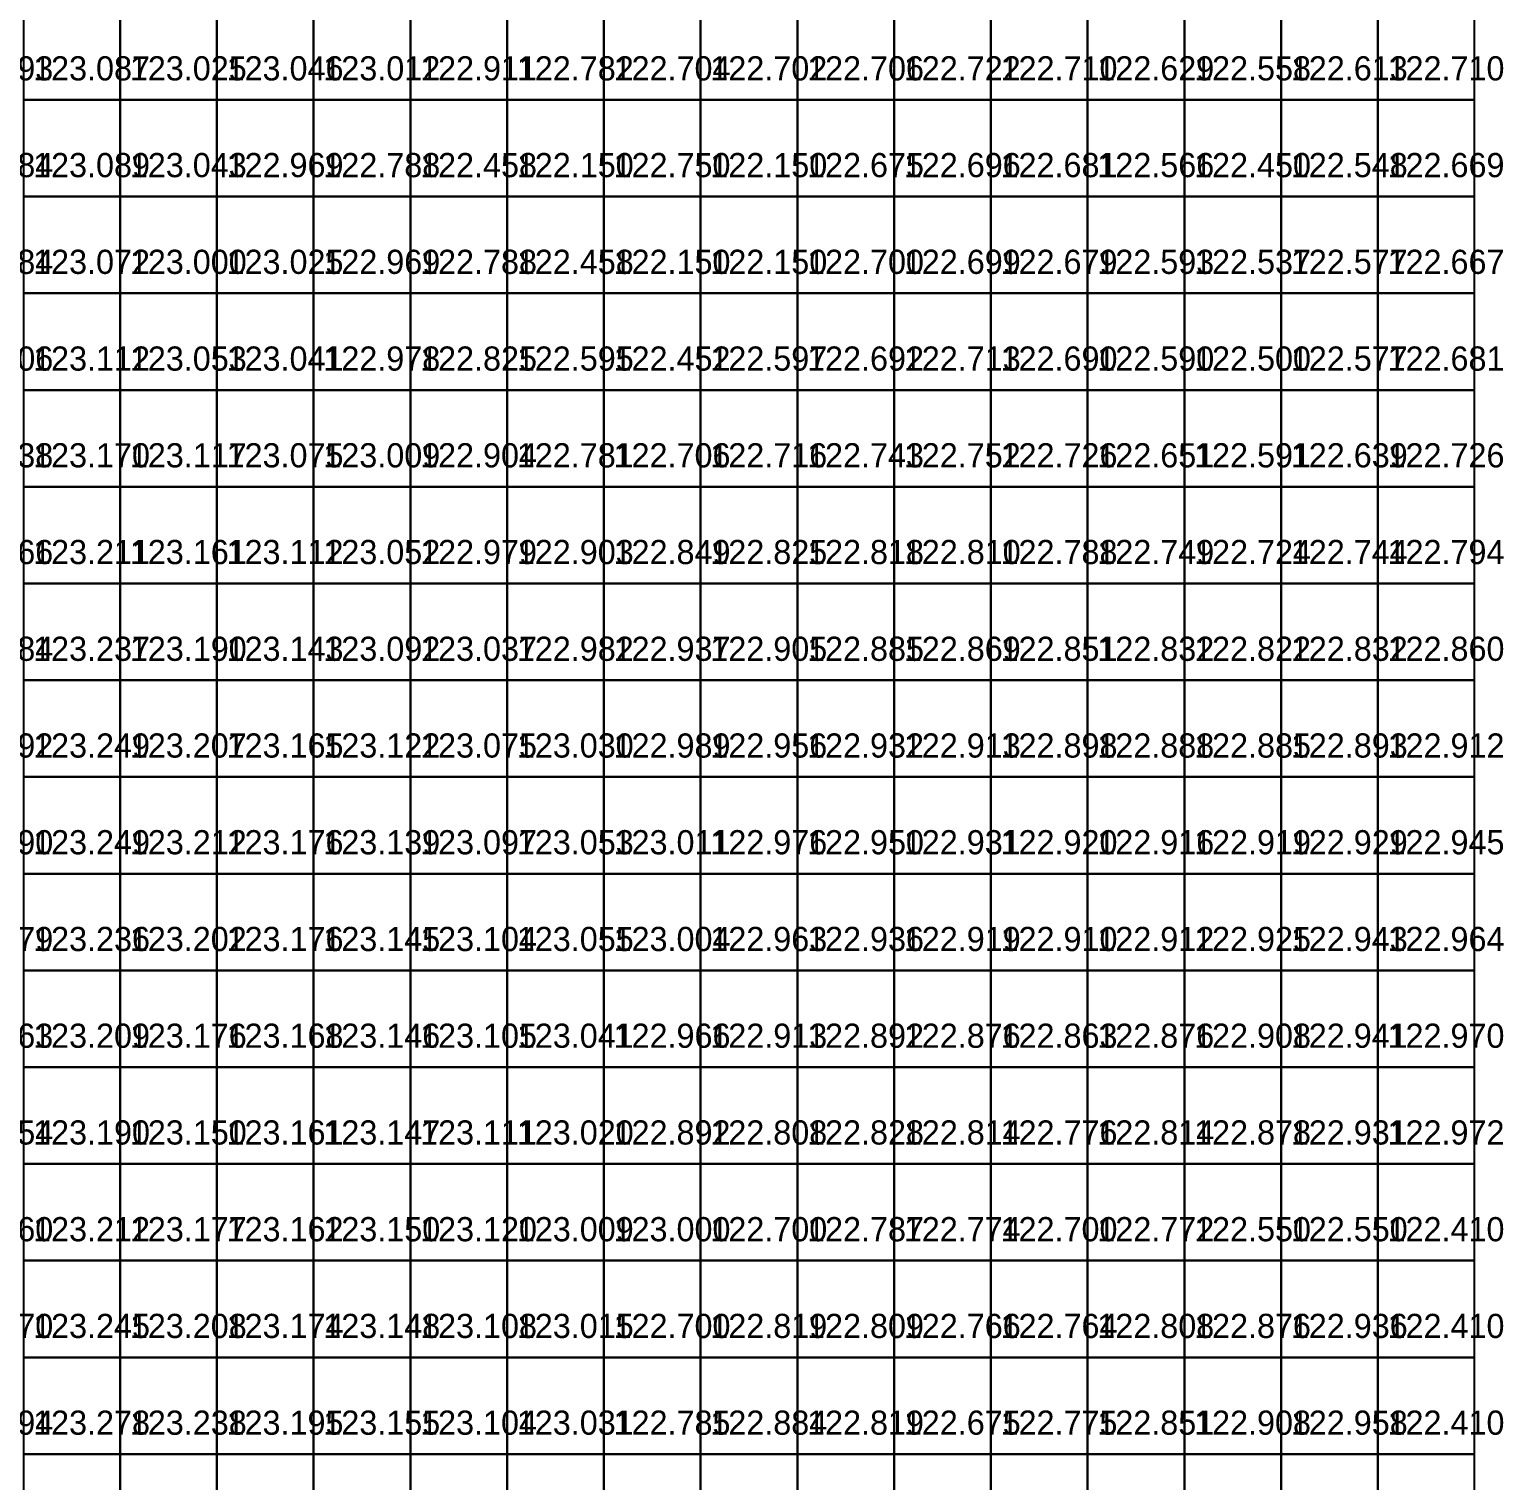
# Model space of a CAD drawing. Header units: metres. Extents: x 287857 to 287978, y 62957 to 63018.
# Drawn here: x 287962.99 to 287978.22, y 62987.56 to 63002.56 of the extents above; entities that cross this region are included whole.
import ezdxf

# ---------------------------------------------------------------- set-up
doc = ezdxf.new("R2010")
doc.units = ezdxf.units.M
for name, color, linetype, true_color in [('CIVILS-BARRIER', 7, 'Continuous', 0xf87171), ('CIVILS-INTERP', 7, 'Continuous', 0x64748b), ('CIVILS-LEVEL-TXT', 7, 'Continuous', 0x38bdf8), ('CIVILS-REAL', 7, 'Continuous', 0x38bdf8)]:
    doc.layers.add(name, color=color, linetype=linetype, true_color=true_color)

msp = doc.modelspace()

# ---------------------------------------------------------------- linework, layer by layer
at = {"layer": 'CIVILS-BARRIER'}
for points in [[(287964.925, 63000.831, 122.969), (287965.925, 63000.831, 122.969), (287965.925, 63001.831, 122.969), (287964.925, 63001.831, 122.969), (287964.925, 63000.831, 122.969)], [(287965.925, 63000.831, 122.788), (287966.925, 63000.831, 122.788), (287966.925, 63001.831, 122.788), (287965.925, 63001.831, 122.788), (287965.925, 63000.831, 122.788)], [(287966.925, 63000.831, 122.458), (287967.925, 63000.831, 122.458), (287967.925, 63001.831, 122.458), (287966.925, 63001.831, 122.458), (287966.925, 63000.831, 122.458)], [(287967.925, 63000.831, 122.15), (287968.925, 63000.831, 122.15), (287968.925, 63001.831, 122.15), (287967.925, 63001.831, 122.15), (287967.925, 63000.831, 122.15)], [(287969.925, 63000.831, 122.15), (287970.925, 63000.831, 122.15), (287970.925, 63001.831, 122.15), (287969.925, 63001.831, 122.15), (287969.925, 63000.831, 122.15)], [(287969.925, 62999.831, 122.15), (287970.925, 62999.831, 122.15), (287970.925, 63000.831, 122.15), (287969.925, 63000.831, 122.15), (287969.925, 62999.831, 122.15)], [(287975.925, 62989.831, 122.55), (287976.925, 62989.831, 122.55), (287976.925, 62990.831, 122.55), (287975.925, 62990.831, 122.55), (287975.925, 62989.831, 122.55)], [(287976.925, 62989.831, 122.41), (287977.925, 62989.831, 122.41), (287977.925, 62990.831, 122.41), (287976.925, 62990.831, 122.41), (287976.925, 62989.831, 122.41)], [(287968.925, 62988.831, 122.7), (287969.925, 62988.831, 122.7), (287969.925, 62989.831, 122.7), (287968.925, 62989.831, 122.7), (287968.925, 62988.831, 122.7)], [(287976.925, 62988.831, 122.41), (287977.925, 62988.831, 122.41), (287977.925, 62989.831, 122.41), (287976.925, 62989.831, 122.41), (287976.925, 62988.831, 122.41)], [(287968.925, 62987.831, 122.785), (287969.925, 62987.831, 122.785), (287969.925, 62988.831, 122.785), (287968.925, 62988.831, 122.785), (287968.925, 62987.831, 122.785)], [(287976.925, 62987.831, 122.41), (287977.925, 62987.831, 122.41), (287977.925, 62988.831, 122.41), (287976.925, 62988.831, 122.41), (287976.925, 62987.831, 122.41)]]:
    msp.add_polyline3d(points, dxfattribs=at)
at = {"layer": 'CIVILS-INTERP'}
for points in [[(287962.925, 63001.831, 123.087), (287963.925, 63001.831, 123.087), (287963.925, 63002.831, 123.087), (287962.925, 63002.831, 123.087), (287962.925, 63001.831, 123.087)], [(287964.925, 63001.831, 123.046), (287965.925, 63001.831, 123.046), (287965.925, 63002.831, 123.046), (287964.925, 63002.831, 123.046), (287964.925, 63001.831, 123.046)], [(287965.925, 63001.831, 123.012), (287966.925, 63001.831, 123.012), (287966.925, 63002.831, 123.012), (287965.925, 63002.831, 123.012), (287965.925, 63001.831, 123.012)], [(287966.925, 63001.831, 122.911), (287967.925, 63001.831, 122.911), (287967.925, 63002.831, 122.911), (287966.925, 63002.831, 122.911), (287966.925, 63001.831, 122.911)], [(287967.925, 63001.831, 122.782), (287968.925, 63001.831, 122.782), (287968.925, 63002.831, 122.782), (287967.925, 63002.831, 122.782), (287967.925, 63001.831, 122.782)], [(287968.925, 63001.831, 122.704), (287969.925, 63001.831, 122.704), (287969.925, 63002.831, 122.704), (287968.925, 63002.831, 122.704), (287968.925, 63001.831, 122.704)], [(287969.925, 63001.831, 122.702), (287970.925, 63001.831, 122.702), (287970.925, 63002.831, 122.702), (287969.925, 63002.831, 122.702), (287969.925, 63001.831, 122.702)], [(287970.925, 63001.831, 122.706), (287971.925, 63001.831, 122.706), (287971.925, 63002.831, 122.706), (287970.925, 63002.831, 122.706), (287970.925, 63001.831, 122.706)], [(287971.925, 63001.831, 122.722), (287972.925, 63001.831, 122.722), (287972.925, 63002.831, 122.722), (287971.925, 63002.831, 122.722), (287971.925, 63001.831, 122.722)], [(287972.925, 63001.831, 122.71), (287973.925, 63001.831, 122.71), (287973.925, 63002.831, 122.71), (287972.925, 63002.831, 122.71), (287972.925, 63001.831, 122.71)], [(287973.925, 63001.831, 122.629), (287974.925, 63001.831, 122.629), (287974.925, 63002.831, 122.629), (287973.925, 63002.831, 122.629), (287973.925, 63001.831, 122.629)], [(287974.925, 63001.831, 122.558), (287975.925, 63001.831, 122.558), (287975.925, 63002.831, 122.558), (287974.925, 63002.831, 122.558), (287974.925, 63001.831, 122.558)], [(287975.925, 63001.831, 122.613), (287976.925, 63001.831, 122.613), (287976.925, 63002.831, 122.613), (287975.925, 63002.831, 122.613), (287975.925, 63001.831, 122.613)], [(287976.925, 63001.831, 122.71), (287977.925, 63001.831, 122.71), (287977.925, 63002.831, 122.71), (287976.925, 63002.831, 122.71), (287976.925, 63001.831, 122.71)], [(287962.925, 63000.831, 123.089), (287963.925, 63000.831, 123.089), (287963.925, 63001.831, 123.089), (287962.925, 63001.831, 123.089), (287962.925, 63000.831, 123.089)], [(287963.925, 63000.831, 123.043), (287964.925, 63000.831, 123.043), (287964.925, 63001.831, 123.043), (287963.925, 63001.831, 123.043), (287963.925, 63000.831, 123.043)], [(287971.925, 63000.831, 122.696), (287972.925, 63000.831, 122.696), (287972.925, 63001.831, 122.696), (287971.925, 63001.831, 122.696), (287971.925, 63000.831, 122.696)], [(287972.925, 63000.831, 122.681), (287973.925, 63000.831, 122.681), (287973.925, 63001.831, 122.681), (287972.925, 63001.831, 122.681), (287972.925, 63000.831, 122.681)], [(287973.925, 63000.831, 122.566), (287974.925, 63000.831, 122.566), (287974.925, 63001.831, 122.566), (287973.925, 63001.831, 122.566), (287973.925, 63000.831, 122.566)], [(287975.925, 63000.831, 122.548), (287976.925, 63000.831, 122.548), (287976.925, 63001.831, 122.548), (287975.925, 63001.831, 122.548), (287975.925, 63000.831, 122.548)], [(287976.925, 63000.831, 122.669), (287977.925, 63000.831, 122.669), (287977.925, 63001.831, 122.669), (287976.925, 63001.831, 122.669), (287976.925, 63000.831, 122.669)], [(287962.925, 62999.831, 123.072), (287963.925, 62999.831, 123.072), (287963.925, 63000.831, 123.072), (287962.925, 63000.831, 123.072), (287962.925, 62999.831, 123.072)], [(287964.925, 62999.831, 123.025), (287965.925, 62999.831, 123.025), (287965.925, 63000.831, 123.025), (287964.925, 63000.831, 123.025), (287964.925, 62999.831, 123.025)], [(287965.925, 62999.831, 122.969), (287966.925, 62999.831, 122.969), (287966.925, 63000.831, 122.969), (287965.925, 63000.831, 122.969), (287965.925, 62999.831, 122.969)], [(287966.925, 62999.831, 122.788), (287967.925, 62999.831, 122.788), (287967.925, 63000.831, 122.788), (287966.925, 63000.831, 122.788), (287966.925, 62999.831, 122.788)], [(287967.925, 62999.831, 122.458), (287968.925, 62999.831, 122.458), (287968.925, 63000.831, 122.458), (287967.925, 63000.831, 122.458), (287967.925, 62999.831, 122.458)], [(287971.925, 62999.831, 122.699), (287972.925, 62999.831, 122.699), (287972.925, 63000.831, 122.699), (287971.925, 63000.831, 122.699), (287971.925, 62999.831, 122.699)], [(287972.925, 62999.831, 122.679), (287973.925, 62999.831, 122.679), (287973.925, 63000.831, 122.679), (287972.925, 63000.831, 122.679), (287972.925, 62999.831, 122.679)], [(287973.925, 62999.831, 122.593), (287974.925, 62999.831, 122.593), (287974.925, 63000.831, 122.593), (287973.925, 63000.831, 122.593), (287973.925, 62999.831, 122.593)], [(287974.925, 62999.831, 122.537), (287975.925, 62999.831, 122.537), (287975.925, 63000.831, 122.537), (287974.925, 63000.831, 122.537), (287974.925, 62999.831, 122.537)], [(287975.925, 62999.831, 122.577), (287976.925, 62999.831, 122.577), (287976.925, 63000.831, 122.577), (287975.925, 63000.831, 122.577), (287975.925, 62999.831, 122.577)], [(287976.925, 62999.831, 122.667), (287977.925, 62999.831, 122.667), (287977.925, 63000.831, 122.667), (287976.925, 63000.831, 122.667), (287976.925, 62999.831, 122.667)], [(287962.925, 62998.831, 123.112), (287963.925, 62998.831, 123.112), (287963.925, 62999.831, 123.112), (287962.925, 62999.831, 123.112), (287962.925, 62998.831, 123.112)], [(287963.925, 62998.831, 123.053), (287964.925, 62998.831, 123.053), (287964.925, 62999.831, 123.053), (287963.925, 62999.831, 123.053), (287963.925, 62998.831, 123.053)], [(287964.925, 62998.831, 123.041), (287965.925, 62998.831, 123.041), (287965.925, 62999.831, 123.041), (287964.925, 62999.831, 123.041), (287964.925, 62998.831, 123.041)], [(287965.925, 62998.831, 122.978), (287966.925, 62998.831, 122.978), (287966.925, 62999.831, 122.978), (287965.925, 62999.831, 122.978), (287965.925, 62998.831, 122.978)], [(287966.925, 62998.831, 122.825), (287967.925, 62998.831, 122.825), (287967.925, 62999.831, 122.825), (287966.925, 62999.831, 122.825), (287966.925, 62998.831, 122.825)], [(287967.925, 62998.831, 122.595), (287968.925, 62998.831, 122.595), (287968.925, 62999.831, 122.595), (287967.925, 62999.831, 122.595), (287967.925, 62998.831, 122.595)], [(287968.925, 62998.831, 122.452), (287969.925, 62998.831, 122.452), (287969.925, 62999.831, 122.452), (287968.925, 62999.831, 122.452), (287968.925, 62998.831, 122.452)], [(287969.925, 62998.831, 122.597), (287970.925, 62998.831, 122.597), (287970.925, 62999.831, 122.597), (287969.925, 62999.831, 122.597), (287969.925, 62998.831, 122.597)], [(287970.925, 62998.831, 122.692), (287971.925, 62998.831, 122.692), (287971.925, 62999.831, 122.692), (287970.925, 62999.831, 122.692), (287970.925, 62998.831, 122.692)], [(287971.925, 62998.831, 122.713), (287972.925, 62998.831, 122.713), (287972.925, 62999.831, 122.713), (287971.925, 62999.831, 122.713), (287971.925, 62998.831, 122.713)], [(287972.925, 62998.831, 122.69), (287973.925, 62998.831, 122.69), (287973.925, 62999.831, 122.69), (287972.925, 62999.831, 122.69), (287972.925, 62998.831, 122.69)], [(287973.925, 62998.831, 122.59), (287974.925, 62998.831, 122.59), (287974.925, 62999.831, 122.59), (287973.925, 62999.831, 122.59), (287973.925, 62998.831, 122.59)], [(287975.925, 62998.831, 122.577), (287976.925, 62998.831, 122.577), (287976.925, 62999.831, 122.577), (287975.925, 62999.831, 122.577), (287975.925, 62998.831, 122.577)], [(287976.925, 62998.831, 122.681), (287977.925, 62998.831, 122.681), (287977.925, 62999.831, 122.681), (287976.925, 62999.831, 122.681), (287976.925, 62998.831, 122.681)], [(287962.925, 62997.831, 123.17), (287963.925, 62997.831, 123.17), (287963.925, 62998.831, 123.17), (287962.925, 62998.831, 123.17), (287962.925, 62997.831, 123.17)], [(287963.925, 62997.831, 123.117), (287964.925, 62997.831, 123.117), (287964.925, 62998.831, 123.117), (287963.925, 62998.831, 123.117), (287963.925, 62997.831, 123.117)], [(287964.925, 62997.831, 123.075), (287965.925, 62997.831, 123.075), (287965.925, 62998.831, 123.075), (287964.925, 62998.831, 123.075), (287964.925, 62997.831, 123.075)], [(287965.925, 62997.831, 123.009), (287966.925, 62997.831, 123.009), (287966.925, 62998.831, 123.009), (287965.925, 62998.831, 123.009), (287965.925, 62997.831, 123.009)], [(287966.925, 62997.831, 122.904), (287967.925, 62997.831, 122.904), (287967.925, 62998.831, 122.904), (287966.925, 62998.831, 122.904), (287966.925, 62997.831, 122.904)], [(287967.925, 62997.831, 122.781), (287968.925, 62997.831, 122.781), (287968.925, 62998.831, 122.781), (287967.925, 62998.831, 122.781), (287967.925, 62997.831, 122.781)], [(287968.925, 62997.831, 122.706), (287969.925, 62997.831, 122.706), (287969.925, 62998.831, 122.706), (287968.925, 62998.831, 122.706), (287968.925, 62997.831, 122.706)], [(287969.925, 62997.831, 122.716), (287970.925, 62997.831, 122.716), (287970.925, 62998.831, 122.716), (287969.925, 62998.831, 122.716), (287969.925, 62997.831, 122.716)], [(287970.925, 62997.831, 122.743), (287971.925, 62997.831, 122.743), (287971.925, 62998.831, 122.743), (287970.925, 62998.831, 122.743), (287970.925, 62997.831, 122.743)], [(287971.925, 62997.831, 122.752), (287972.925, 62997.831, 122.752), (287972.925, 62998.831, 122.752), (287971.925, 62998.831, 122.752), (287971.925, 62997.831, 122.752)], [(287972.925, 62997.831, 122.726), (287973.925, 62997.831, 122.726), (287973.925, 62998.831, 122.726), (287972.925, 62998.831, 122.726), (287972.925, 62997.831, 122.726)], [(287973.925, 62997.831, 122.651), (287974.925, 62997.831, 122.651), (287974.925, 62998.831, 122.651), (287973.925, 62998.831, 122.651), (287973.925, 62997.831, 122.651)], [(287974.925, 62997.831, 122.591), (287975.925, 62997.831, 122.591), (287975.925, 62998.831, 122.591), (287974.925, 62998.831, 122.591), (287974.925, 62997.831, 122.591)], [(287975.925, 62997.831, 122.639), (287976.925, 62997.831, 122.639), (287976.925, 62998.831, 122.639), (287975.925, 62998.831, 122.639), (287975.925, 62997.831, 122.639)], [(287976.925, 62997.831, 122.726), (287977.925, 62997.831, 122.726), (287977.925, 62998.831, 122.726), (287976.925, 62998.831, 122.726), (287976.925, 62997.831, 122.726)], [(287962.925, 62996.831, 123.211), (287963.925, 62996.831, 123.211), (287963.925, 62997.831, 123.211), (287962.925, 62997.831, 123.211), (287962.925, 62996.831, 123.211)], [(287963.925, 62996.831, 123.161), (287964.925, 62996.831, 123.161), (287964.925, 62997.831, 123.161), (287963.925, 62997.831, 123.161), (287963.925, 62996.831, 123.161)], [(287964.925, 62996.831, 123.112), (287965.925, 62996.831, 123.112), (287965.925, 62997.831, 123.112), (287964.925, 62997.831, 123.112), (287964.925, 62996.831, 123.112)], [(287965.925, 62996.831, 123.052), (287966.925, 62996.831, 123.052), (287966.925, 62997.831, 123.052), (287965.925, 62997.831, 123.052), (287965.925, 62996.831, 123.052)], [(287966.925, 62996.831, 122.979), (287967.925, 62996.831, 122.979), (287967.925, 62997.831, 122.979), (287966.925, 62997.831, 122.979), (287966.925, 62996.831, 122.979)], [(287967.925, 62996.831, 122.903), (287968.925, 62996.831, 122.903), (287968.925, 62997.831, 122.903), (287967.925, 62997.831, 122.903), (287967.925, 62996.831, 122.903)], [(287968.925, 62996.831, 122.849), (287969.925, 62996.831, 122.849), (287969.925, 62997.831, 122.849), (287968.925, 62997.831, 122.849), (287968.925, 62996.831, 122.849)], [(287969.925, 62996.831, 122.825), (287970.925, 62996.831, 122.825), (287970.925, 62997.831, 122.825), (287969.925, 62997.831, 122.825), (287969.925, 62996.831, 122.825)], [(287970.925, 62996.831, 122.818), (287971.925, 62996.831, 122.818), (287971.925, 62997.831, 122.818), (287970.925, 62997.831, 122.818), (287970.925, 62996.831, 122.818)], [(287971.925, 62996.831, 122.81), (287972.925, 62996.831, 122.81), (287972.925, 62997.831, 122.81), (287971.925, 62997.831, 122.81), (287971.925, 62996.831, 122.81)], [(287972.925, 62996.831, 122.788), (287973.925, 62996.831, 122.788), (287973.925, 62997.831, 122.788), (287972.925, 62997.831, 122.788), (287972.925, 62996.831, 122.788)], [(287973.925, 62996.831, 122.749), (287974.925, 62996.831, 122.749), (287974.925, 62997.831, 122.749), (287973.925, 62997.831, 122.749), (287973.925, 62996.831, 122.749)], [(287974.925, 62996.831, 122.724), (287975.925, 62996.831, 122.724), (287975.925, 62997.831, 122.724), (287974.925, 62997.831, 122.724), (287974.925, 62996.831, 122.724)], [(287975.925, 62996.831, 122.744), (287976.925, 62996.831, 122.744), (287976.925, 62997.831, 122.744), (287975.925, 62997.831, 122.744), (287975.925, 62996.831, 122.744)], [(287976.925, 62996.831, 122.794), (287977.925, 62996.831, 122.794), (287977.925, 62997.831, 122.794), (287976.925, 62997.831, 122.794), (287976.925, 62996.831, 122.794)], [(287962.925, 62995.831, 123.237), (287963.925, 62995.831, 123.237), (287963.925, 62996.831, 123.237), (287962.925, 62996.831, 123.237), (287962.925, 62995.831, 123.237)], [(287963.925, 62995.831, 123.19), (287964.925, 62995.831, 123.19), (287964.925, 62996.831, 123.19), (287963.925, 62996.831, 123.19), (287963.925, 62995.831, 123.19)], [(287964.925, 62995.831, 123.143), (287965.925, 62995.831, 123.143), (287965.925, 62996.831, 123.143), (287964.925, 62996.831, 123.143), (287964.925, 62995.831, 123.143)], [(287965.925, 62995.831, 123.092), (287966.925, 62995.831, 123.092), (287966.925, 62996.831, 123.092), (287965.925, 62996.831, 123.092), (287965.925, 62995.831, 123.092)], [(287966.925, 62995.831, 123.037), (287967.925, 62995.831, 123.037), (287967.925, 62996.831, 123.037), (287966.925, 62996.831, 123.037), (287966.925, 62995.831, 123.037)], [(287967.925, 62995.831, 122.982), (287968.925, 62995.831, 122.982), (287968.925, 62996.831, 122.982), (287967.925, 62996.831, 122.982), (287967.925, 62995.831, 122.982)], [(287968.925, 62995.831, 122.937), (287969.925, 62995.831, 122.937), (287969.925, 62996.831, 122.937), (287968.925, 62996.831, 122.937), (287968.925, 62995.831, 122.937)], [(287969.925, 62995.831, 122.905), (287970.925, 62995.831, 122.905), (287970.925, 62996.831, 122.905), (287969.925, 62996.831, 122.905), (287969.925, 62995.831, 122.905)], [(287970.925, 62995.831, 122.885), (287971.925, 62995.831, 122.885), (287971.925, 62996.831, 122.885), (287970.925, 62996.831, 122.885), (287970.925, 62995.831, 122.885)], [(287971.925, 62995.831, 122.869), (287972.925, 62995.831, 122.869), (287972.925, 62996.831, 122.869), (287971.925, 62996.831, 122.869), (287971.925, 62995.831, 122.869)], [(287972.925, 62995.831, 122.851), (287973.925, 62995.831, 122.851), (287973.925, 62996.831, 122.851), (287972.925, 62996.831, 122.851), (287972.925, 62995.831, 122.851)], [(287973.925, 62995.831, 122.832), (287974.925, 62995.831, 122.832), (287974.925, 62996.831, 122.832), (287973.925, 62996.831, 122.832), (287973.925, 62995.831, 122.832)], [(287974.925, 62995.831, 122.822), (287975.925, 62995.831, 122.822), (287975.925, 62996.831, 122.822), (287974.925, 62996.831, 122.822), (287974.925, 62995.831, 122.822)], [(287975.925, 62995.831, 122.832), (287976.925, 62995.831, 122.832), (287976.925, 62996.831, 122.832), (287975.925, 62996.831, 122.832), (287975.925, 62995.831, 122.832)], [(287976.925, 62995.831, 122.86), (287977.925, 62995.831, 122.86), (287977.925, 62996.831, 122.86), (287976.925, 62996.831, 122.86), (287976.925, 62995.831, 122.86)], [(287962.925, 62994.831, 123.249), (287963.925, 62994.831, 123.249), (287963.925, 62995.831, 123.249), (287962.925, 62995.831, 123.249), (287962.925, 62994.831, 123.249)], [(287963.925, 62994.831, 123.207), (287964.925, 62994.831, 123.207), (287964.925, 62995.831, 123.207), (287963.925, 62995.831, 123.207), (287963.925, 62994.831, 123.207)], [(287964.925, 62994.831, 123.165), (287965.925, 62994.831, 123.165), (287965.925, 62995.831, 123.165), (287964.925, 62995.831, 123.165), (287964.925, 62994.831, 123.165)], [(287965.925, 62994.831, 123.122), (287966.925, 62994.831, 123.122), (287966.925, 62995.831, 123.122), (287965.925, 62995.831, 123.122), (287965.925, 62994.831, 123.122)], [(287966.925, 62994.831, 123.075), (287967.925, 62994.831, 123.075), (287967.925, 62995.831, 123.075), (287966.925, 62995.831, 123.075), (287966.925, 62994.831, 123.075)], [(287967.925, 62994.831, 123.03), (287968.925, 62994.831, 123.03), (287968.925, 62995.831, 123.03), (287967.925, 62995.831, 123.03), (287967.925, 62994.831, 123.03)], [(287968.925, 62994.831, 122.989), (287969.925, 62994.831, 122.989), (287969.925, 62995.831, 122.989), (287968.925, 62995.831, 122.989), (287968.925, 62994.831, 122.989)], [(287969.925, 62994.831, 122.956), (287970.925, 62994.831, 122.956), (287970.925, 62995.831, 122.956), (287969.925, 62995.831, 122.956), (287969.925, 62994.831, 122.956)], [(287970.925, 62994.831, 122.932), (287971.925, 62994.831, 122.932), (287971.925, 62995.831, 122.932), (287970.925, 62995.831, 122.932), (287970.925, 62994.831, 122.932)], [(287971.925, 62994.831, 122.913), (287972.925, 62994.831, 122.913), (287972.925, 62995.831, 122.913), (287971.925, 62995.831, 122.913), (287971.925, 62994.831, 122.913)], [(287972.925, 62994.831, 122.898), (287973.925, 62994.831, 122.898), (287973.925, 62995.831, 122.898), (287972.925, 62995.831, 122.898), (287972.925, 62994.831, 122.898)], [(287973.925, 62994.831, 122.888), (287974.925, 62994.831, 122.888), (287974.925, 62995.831, 122.888), (287973.925, 62995.831, 122.888), (287973.925, 62994.831, 122.888)], [(287974.925, 62994.831, 122.885), (287975.925, 62994.831, 122.885), (287975.925, 62995.831, 122.885), (287974.925, 62995.831, 122.885), (287974.925, 62994.831, 122.885)], [(287975.925, 62994.831, 122.893), (287976.925, 62994.831, 122.893), (287976.925, 62995.831, 122.893), (287975.925, 62995.831, 122.893), (287975.925, 62994.831, 122.893)], [(287976.925, 62994.831, 122.912), (287977.925, 62994.831, 122.912), (287977.925, 62995.831, 122.912), (287976.925, 62995.831, 122.912), (287976.925, 62994.831, 122.912)], [(287962.925, 62993.831, 123.249), (287963.925, 62993.831, 123.249), (287963.925, 62994.831, 123.249), (287962.925, 62994.831, 123.249), (287962.925, 62993.831, 123.249)], [(287963.925, 62993.831, 123.212), (287964.925, 62993.831, 123.212), (287964.925, 62994.831, 123.212), (287963.925, 62994.831, 123.212), (287963.925, 62993.831, 123.212)], [(287964.925, 62993.831, 123.176), (287965.925, 62993.831, 123.176), (287965.925, 62994.831, 123.176), (287964.925, 62994.831, 123.176), (287964.925, 62993.831, 123.176)], [(287965.925, 62993.831, 123.139), (287966.925, 62993.831, 123.139), (287966.925, 62994.831, 123.139), (287965.925, 62994.831, 123.139), (287965.925, 62993.831, 123.139)], [(287966.925, 62993.831, 123.097), (287967.925, 62993.831, 123.097), (287967.925, 62994.831, 123.097), (287966.925, 62994.831, 123.097), (287966.925, 62993.831, 123.097)], [(287967.925, 62993.831, 123.053), (287968.925, 62993.831, 123.053), (287968.925, 62994.831, 123.053), (287967.925, 62994.831, 123.053), (287967.925, 62993.831, 123.053)], [(287968.925, 62993.831, 123.011), (287969.925, 62993.831, 123.011), (287969.925, 62994.831, 123.011), (287968.925, 62994.831, 123.011), (287968.925, 62993.831, 123.011)], [(287969.925, 62993.831, 122.976), (287970.925, 62993.831, 122.976), (287970.925, 62994.831, 122.976), (287969.925, 62994.831, 122.976), (287969.925, 62993.831, 122.976)], [(287970.925, 62993.831, 122.95), (287971.925, 62993.831, 122.95), (287971.925, 62994.831, 122.95), (287970.925, 62994.831, 122.95), (287970.925, 62993.831, 122.95)], [(287971.925, 62993.831, 122.931), (287972.925, 62993.831, 122.931), (287972.925, 62994.831, 122.931), (287971.925, 62994.831, 122.931), (287971.925, 62993.831, 122.931)], [(287972.925, 62993.831, 122.92), (287973.925, 62993.831, 122.92), (287973.925, 62994.831, 122.92), (287972.925, 62994.831, 122.92), (287972.925, 62993.831, 122.92)], [(287973.925, 62993.831, 122.916), (287974.925, 62993.831, 122.916), (287974.925, 62994.831, 122.916), (287973.925, 62994.831, 122.916), (287973.925, 62993.831, 122.916)], [(287974.925, 62993.831, 122.919), (287975.925, 62993.831, 122.919), (287975.925, 62994.831, 122.919), (287974.925, 62994.831, 122.919), (287974.925, 62993.831, 122.919)], [(287975.925, 62993.831, 122.929), (287976.925, 62993.831, 122.929), (287976.925, 62994.831, 122.929), (287975.925, 62994.831, 122.929), (287975.925, 62993.831, 122.929)], [(287976.925, 62993.831, 122.945), (287977.925, 62993.831, 122.945), (287977.925, 62994.831, 122.945), (287976.925, 62994.831, 122.945), (287976.925, 62993.831, 122.945)], [(287962.925, 62992.831, 123.236), (287963.925, 62992.831, 123.236), (287963.925, 62993.831, 123.236), (287962.925, 62993.831, 123.236), (287962.925, 62992.831, 123.236)], [(287963.925, 62992.831, 123.202), (287964.925, 62992.831, 123.202), (287964.925, 62993.831, 123.202), (287963.925, 62993.831, 123.202), (287963.925, 62992.831, 123.202)], [(287964.925, 62992.831, 123.176), (287965.925, 62992.831, 123.176), (287965.925, 62993.831, 123.176), (287964.925, 62993.831, 123.176), (287964.925, 62992.831, 123.176)], [(287965.925, 62992.831, 123.145), (287966.925, 62992.831, 123.145), (287966.925, 62993.831, 123.145), (287965.925, 62993.831, 123.145), (287965.925, 62992.831, 123.145)], [(287966.925, 62992.831, 123.104), (287967.925, 62992.831, 123.104), (287967.925, 62993.831, 123.104), (287966.925, 62993.831, 123.104), (287966.925, 62992.831, 123.104)], [(287967.925, 62992.831, 123.055), (287968.925, 62992.831, 123.055), (287968.925, 62993.831, 123.055), (287967.925, 62993.831, 123.055), (287967.925, 62992.831, 123.055)], [(287968.925, 62992.831, 123.004), (287969.925, 62992.831, 123.004), (287969.925, 62993.831, 123.004), (287968.925, 62993.831, 123.004), (287968.925, 62992.831, 123.004)], [(287969.925, 62992.831, 122.963), (287970.925, 62992.831, 122.963), (287970.925, 62993.831, 122.963), (287969.925, 62993.831, 122.963), (287969.925, 62992.831, 122.963)], [(287970.925, 62992.831, 122.936), (287971.925, 62992.831, 122.936), (287971.925, 62993.831, 122.936), (287970.925, 62993.831, 122.936), (287970.925, 62992.831, 122.936)], [(287971.925, 62992.831, 122.919), (287972.925, 62992.831, 122.919), (287972.925, 62993.831, 122.919), (287971.925, 62993.831, 122.919), (287971.925, 62992.831, 122.919)], [(287972.925, 62992.831, 122.91), (287973.925, 62992.831, 122.91), (287973.925, 62993.831, 122.91), (287972.925, 62993.831, 122.91), (287972.925, 62992.831, 122.91)], [(287973.925, 62992.831, 122.912), (287974.925, 62992.831, 122.912), (287974.925, 62993.831, 122.912), (287973.925, 62993.831, 122.912), (287973.925, 62992.831, 122.912)], [(287974.925, 62992.831, 122.925), (287975.925, 62992.831, 122.925), (287975.925, 62993.831, 122.925), (287974.925, 62993.831, 122.925), (287974.925, 62992.831, 122.925)], [(287975.925, 62992.831, 122.943), (287976.925, 62992.831, 122.943), (287976.925, 62993.831, 122.943), (287975.925, 62993.831, 122.943), (287975.925, 62992.831, 122.943)], [(287976.925, 62992.831, 122.964), (287977.925, 62992.831, 122.964), (287977.925, 62993.831, 122.964), (287976.925, 62993.831, 122.964), (287976.925, 62992.831, 122.964)], [(287962.925, 62991.831, 123.209), (287963.925, 62991.831, 123.209), (287963.925, 62992.831, 123.209), (287962.925, 62992.831, 123.209), (287962.925, 62991.831, 123.209)], [(287963.925, 62991.831, 123.176), (287964.925, 62991.831, 123.176), (287964.925, 62992.831, 123.176), (287963.925, 62992.831, 123.176), (287963.925, 62991.831, 123.176)], [(287964.925, 62991.831, 123.168), (287965.925, 62991.831, 123.168), (287965.925, 62992.831, 123.168), (287964.925, 62992.831, 123.168), (287964.925, 62991.831, 123.168)], [(287965.925, 62991.831, 123.146), (287966.925, 62991.831, 123.146), (287966.925, 62992.831, 123.146), (287965.925, 62992.831, 123.146), (287965.925, 62991.831, 123.146)], [(287966.925, 62991.831, 123.105), (287967.925, 62991.831, 123.105), (287967.925, 62992.831, 123.105), (287966.925, 62992.831, 123.105), (287966.925, 62991.831, 123.105)], [(287967.925, 62991.831, 123.041), (287968.925, 62991.831, 123.041), (287968.925, 62992.831, 123.041), (287967.925, 62992.831, 123.041), (287967.925, 62991.831, 123.041)], [(287968.925, 62991.831, 122.966), (287969.925, 62991.831, 122.966), (287969.925, 62992.831, 122.966), (287968.925, 62992.831, 122.966), (287968.925, 62991.831, 122.966)], [(287969.925, 62991.831, 122.913), (287970.925, 62991.831, 122.913), (287970.925, 62992.831, 122.913), (287969.925, 62992.831, 122.913), (287969.925, 62991.831, 122.913)], [(287970.925, 62991.831, 122.892), (287971.925, 62991.831, 122.892), (287971.925, 62992.831, 122.892), (287970.925, 62992.831, 122.892), (287970.925, 62991.831, 122.892)], [(287971.925, 62991.831, 122.876), (287972.925, 62991.831, 122.876), (287972.925, 62992.831, 122.876), (287971.925, 62992.831, 122.876), (287971.925, 62991.831, 122.876)], [(287972.925, 62991.831, 122.863), (287973.925, 62991.831, 122.863), (287973.925, 62992.831, 122.863), (287972.925, 62992.831, 122.863), (287972.925, 62991.831, 122.863)], [(287973.925, 62991.831, 122.876), (287974.925, 62991.831, 122.876), (287974.925, 62992.831, 122.876), (287973.925, 62992.831, 122.876), (287973.925, 62991.831, 122.876)], [(287974.925, 62991.831, 122.908), (287975.925, 62991.831, 122.908), (287975.925, 62992.831, 122.908), (287974.925, 62992.831, 122.908), (287974.925, 62991.831, 122.908)], [(287975.925, 62991.831, 122.941), (287976.925, 62991.831, 122.941), (287976.925, 62992.831, 122.941), (287975.925, 62992.831, 122.941), (287975.925, 62991.831, 122.941)], [(287976.925, 62991.831, 122.97), (287977.925, 62991.831, 122.97), (287977.925, 62992.831, 122.97), (287976.925, 62992.831, 122.97), (287976.925, 62991.831, 122.97)], [(287962.925, 62990.831, 123.19), (287963.925, 62990.831, 123.19), (287963.925, 62991.831, 123.19), (287962.925, 62991.831, 123.19), (287962.925, 62990.831, 123.19)], [(287964.925, 62990.831, 123.161), (287965.925, 62990.831, 123.161), (287965.925, 62991.831, 123.161), (287964.925, 62991.831, 123.161), (287964.925, 62990.831, 123.161)], [(287965.925, 62990.831, 123.147), (287966.925, 62990.831, 123.147), (287966.925, 62991.831, 123.147), (287965.925, 62991.831, 123.147), (287965.925, 62990.831, 123.147)], [(287966.925, 62990.831, 123.111), (287967.925, 62990.831, 123.111), (287967.925, 62991.831, 123.111), (287966.925, 62991.831, 123.111), (287966.925, 62990.831, 123.111)], [(287967.925, 62990.831, 123.02), (287968.925, 62990.831, 123.02), (287968.925, 62991.831, 123.02), (287967.925, 62991.831, 123.02), (287967.925, 62990.831, 123.02)], [(287968.925, 62990.831, 122.892), (287969.925, 62990.831, 122.892), (287969.925, 62991.831, 122.892), (287968.925, 62991.831, 122.892), (287968.925, 62990.831, 122.892)], [(287969.925, 62990.831, 122.808), (287970.925, 62990.831, 122.808), (287970.925, 62991.831, 122.808), (287969.925, 62991.831, 122.808), (287969.925, 62990.831, 122.808)], [(287970.925, 62990.831, 122.828), (287971.925, 62990.831, 122.828), (287971.925, 62991.831, 122.828), (287970.925, 62991.831, 122.828), (287970.925, 62990.831, 122.828)], [(287971.925, 62990.831, 122.814), (287972.925, 62990.831, 122.814), (287972.925, 62991.831, 122.814), (287971.925, 62991.831, 122.814), (287971.925, 62990.831, 122.814)], [(287972.925, 62990.831, 122.776), (287973.925, 62990.831, 122.776), (287973.925, 62991.831, 122.776), (287972.925, 62991.831, 122.776), (287972.925, 62990.831, 122.776)], [(287973.925, 62990.831, 122.814), (287974.925, 62990.831, 122.814), (287974.925, 62991.831, 122.814), (287973.925, 62991.831, 122.814), (287973.925, 62990.831, 122.814)], [(287974.925, 62990.831, 122.878), (287975.925, 62990.831, 122.878), (287975.925, 62991.831, 122.878), (287974.925, 62991.831, 122.878), (287974.925, 62990.831, 122.878)], [(287975.925, 62990.831, 122.931), (287976.925, 62990.831, 122.931), (287976.925, 62991.831, 122.931), (287975.925, 62991.831, 122.931), (287975.925, 62990.831, 122.931)], [(287976.925, 62990.831, 122.972), (287977.925, 62990.831, 122.972), (287977.925, 62991.831, 122.972), (287976.925, 62991.831, 122.972), (287976.925, 62990.831, 122.972)], [(287962.925, 62989.831, 123.212), (287963.925, 62989.831, 123.212), (287963.925, 62990.831, 123.212), (287962.925, 62990.831, 123.212), (287962.925, 62989.831, 123.212)], [(287963.925, 62989.831, 123.177), (287964.925, 62989.831, 123.177), (287964.925, 62990.831, 123.177), (287963.925, 62990.831, 123.177), (287963.925, 62989.831, 123.177)], [(287964.925, 62989.831, 123.162), (287965.925, 62989.831, 123.162), (287965.925, 62990.831, 123.162), (287964.925, 62990.831, 123.162), (287964.925, 62989.831, 123.162)], [(287966.925, 62989.831, 123.12), (287967.925, 62989.831, 123.12), (287967.925, 62990.831, 123.12), (287966.925, 62990.831, 123.12), (287966.925, 62989.831, 123.12)], [(287967.925, 62989.831, 123.009), (287968.925, 62989.831, 123.009), (287968.925, 62990.831, 123.009), (287967.925, 62990.831, 123.009), (287967.925, 62989.831, 123.009)], [(287970.925, 62989.831, 122.787), (287971.925, 62989.831, 122.787), (287971.925, 62990.831, 122.787), (287970.925, 62990.831, 122.787), (287970.925, 62989.831, 122.787)], [(287971.925, 62989.831, 122.774), (287972.925, 62989.831, 122.774), (287972.925, 62990.831, 122.774), (287971.925, 62990.831, 122.774), (287971.925, 62989.831, 122.774)], [(287973.925, 62989.831, 122.772), (287974.925, 62989.831, 122.772), (287974.925, 62990.831, 122.772), (287973.925, 62990.831, 122.772), (287973.925, 62989.831, 122.772)], [(287962.925, 62988.831, 123.245), (287963.925, 62988.831, 123.245), (287963.925, 62989.831, 123.245), (287962.925, 62989.831, 123.245), (287962.925, 62988.831, 123.245)], [(287963.925, 62988.831, 123.208), (287964.925, 62988.831, 123.208), (287964.925, 62989.831, 123.208), (287963.925, 62989.831, 123.208), (287963.925, 62988.831, 123.208)], [(287964.925, 62988.831, 123.174), (287965.925, 62988.831, 123.174), (287965.925, 62989.831, 123.174), (287964.925, 62989.831, 123.174), (287964.925, 62988.831, 123.174)], [(287965.925, 62988.831, 123.148), (287966.925, 62988.831, 123.148), (287966.925, 62989.831, 123.148), (287965.925, 62989.831, 123.148), (287965.925, 62988.831, 123.148)], [(287966.925, 62988.831, 123.108), (287967.925, 62988.831, 123.108), (287967.925, 62989.831, 123.108), (287966.925, 62989.831, 123.108), (287966.925, 62988.831, 123.108)], [(287967.925, 62988.831, 123.015), (287968.925, 62988.831, 123.015), (287968.925, 62989.831, 123.015), (287967.925, 62989.831, 123.015), (287967.925, 62988.831, 123.015)], [(287969.925, 62988.831, 122.819), (287970.925, 62988.831, 122.819), (287970.925, 62989.831, 122.819), (287969.925, 62989.831, 122.819), (287969.925, 62988.831, 122.819)], [(287970.925, 62988.831, 122.809), (287971.925, 62988.831, 122.809), (287971.925, 62989.831, 122.809), (287970.925, 62989.831, 122.809), (287970.925, 62988.831, 122.809)], [(287971.925, 62988.831, 122.766), (287972.925, 62988.831, 122.766), (287972.925, 62989.831, 122.766), (287971.925, 62989.831, 122.766), (287971.925, 62988.831, 122.766)], [(287972.925, 62988.831, 122.764), (287973.925, 62988.831, 122.764), (287973.925, 62989.831, 122.764), (287972.925, 62989.831, 122.764), (287972.925, 62988.831, 122.764)], [(287973.925, 62988.831, 122.808), (287974.925, 62988.831, 122.808), (287974.925, 62989.831, 122.808), (287973.925, 62989.831, 122.808), (287973.925, 62988.831, 122.808)], [(287974.925, 62988.831, 122.876), (287975.925, 62988.831, 122.876), (287975.925, 62989.831, 122.876), (287974.925, 62989.831, 122.876), (287974.925, 62988.831, 122.876)], [(287975.925, 62988.831, 122.936), (287976.925, 62988.831, 122.936), (287976.925, 62989.831, 122.936), (287975.925, 62989.831, 122.936), (287975.925, 62988.831, 122.936)], [(287962.925, 62987.831, 123.278), (287963.925, 62987.831, 123.278), (287963.925, 62988.831, 123.278), (287962.925, 62988.831, 123.278), (287962.925, 62987.831, 123.278)], [(287963.925, 62987.831, 123.238), (287964.925, 62987.831, 123.238), (287964.925, 62988.831, 123.238), (287963.925, 62988.831, 123.238), (287963.925, 62987.831, 123.238)], [(287964.925, 62987.831, 123.195), (287965.925, 62987.831, 123.195), (287965.925, 62988.831, 123.195), (287964.925, 62988.831, 123.195), (287964.925, 62987.831, 123.195)], [(287965.925, 62987.831, 123.155), (287966.925, 62987.831, 123.155), (287966.925, 62988.831, 123.155), (287965.925, 62988.831, 123.155), (287965.925, 62987.831, 123.155)], [(287966.925, 62987.831, 123.104), (287967.925, 62987.831, 123.104), (287967.925, 62988.831, 123.104), (287966.925, 62988.831, 123.104), (287966.925, 62987.831, 123.104)], [(287967.925, 62987.831, 123.031), (287968.925, 62987.831, 123.031), (287968.925, 62988.831, 123.031), (287967.925, 62988.831, 123.031), (287967.925, 62987.831, 123.031)], [(287969.925, 62987.831, 122.884), (287970.925, 62987.831, 122.884), (287970.925, 62988.831, 122.884), (287969.925, 62988.831, 122.884), (287969.925, 62987.831, 122.884)], [(287970.925, 62987.831, 122.819), (287971.925, 62987.831, 122.819), (287971.925, 62988.831, 122.819), (287970.925, 62988.831, 122.819), (287970.925, 62987.831, 122.819)], [(287972.925, 62987.831, 122.775), (287973.925, 62987.831, 122.775), (287973.925, 62988.831, 122.775), (287972.925, 62988.831, 122.775), (287972.925, 62987.831, 122.775)], [(287973.925, 62987.831, 122.851), (287974.925, 62987.831, 122.851), (287974.925, 62988.831, 122.851), (287973.925, 62988.831, 122.851), (287973.925, 62987.831, 122.851)], [(287974.925, 62987.831, 122.908), (287975.925, 62987.831, 122.908), (287975.925, 62988.831, 122.908), (287974.925, 62988.831, 122.908), (287974.925, 62987.831, 122.908)], [(287975.925, 62987.831, 122.958), (287976.925, 62987.831, 122.958), (287976.925, 62988.831, 122.958), (287975.925, 62988.831, 122.958), (287975.925, 62987.831, 122.958)], [(287962.925, 62986.831, 123.316), (287963.925, 62986.831, 123.316), (287963.925, 62987.831, 123.316), (287962.925, 62987.831, 123.316), (287962.925, 62986.831, 123.316)], [(287963.925, 62986.831, 123.268), (287964.925, 62986.831, 123.268), (287964.925, 62987.831, 123.268), (287963.925, 62987.831, 123.268), (287963.925, 62986.831, 123.268)], [(287964.925, 62986.831, 123.219), (287965.925, 62986.831, 123.219), (287965.925, 62987.831, 123.219), (287964.925, 62987.831, 123.219), (287964.925, 62986.831, 123.219)], [(287965.925, 62986.831, 123.171), (287966.925, 62986.831, 123.171), (287966.925, 62987.831, 123.171), (287965.925, 62987.831, 123.171), (287965.925, 62986.831, 123.171)], [(287966.925, 62986.831, 123.118), (287967.925, 62986.831, 123.118), (287967.925, 62987.831, 123.118), (287966.925, 62987.831, 123.118), (287966.925, 62986.831, 123.118)], [(287967.925, 62986.831, 123.061), (287968.925, 62986.831, 123.061), (287968.925, 62987.831, 123.061), (287967.925, 62987.831, 123.061), (287967.925, 62986.831, 123.061)], [(287970.925, 62986.831, 122.92), (287971.925, 62986.831, 122.92), (287971.925, 62987.831, 122.92), (287970.925, 62987.831, 122.92), (287970.925, 62986.831, 122.92)], [(287971.925, 62986.831, 122.827), (287972.925, 62986.831, 122.827), (287972.925, 62987.831, 122.827), (287971.925, 62987.831, 122.827), (287971.925, 62986.831, 122.827)], [(287972.925, 62986.831, 122.848), (287973.925, 62986.831, 122.848), (287973.925, 62987.831, 122.848), (287972.925, 62987.831, 122.848), (287972.925, 62986.831, 122.848)], [(287973.925, 62986.831, 122.902), (287974.925, 62986.831, 122.902), (287974.925, 62987.831, 122.902), (287973.925, 62987.831, 122.902), (287973.925, 62986.831, 122.902)], [(287974.925, 62986.831, 122.947), (287975.925, 62986.831, 122.947), (287975.925, 62987.831, 122.947), (287974.925, 62987.831, 122.947), (287974.925, 62986.831, 122.947)], [(287975.925, 62986.831, 122.988), (287976.925, 62986.831, 122.988), (287976.925, 62987.831, 122.988), (287975.925, 62987.831, 122.988), (287975.925, 62986.831, 122.988)]]:
    msp.add_polyline3d(points, dxfattribs=at)
at = {"layer": 'CIVILS-REAL'}
for points in [[(287963.925, 63001.831, 123.025), (287964.925, 63001.831, 123.025), (287964.925, 63002.831, 123.025), (287963.925, 63002.831, 123.025), (287963.925, 63001.831, 123.025)], [(287968.925, 63000.831, 122.75), (287969.925, 63000.831, 122.75), (287969.925, 63001.831, 122.75), (287968.925, 63001.831, 122.75), (287968.925, 63000.831, 122.75)], [(287970.925, 63000.831, 122.675), (287971.925, 63000.831, 122.675), (287971.925, 63001.831, 122.675), (287970.925, 63001.831, 122.675), (287970.925, 63000.831, 122.675)], [(287974.925, 63000.831, 122.45), (287975.925, 63000.831, 122.45), (287975.925, 63001.831, 122.45), (287974.925, 63001.831, 122.45), (287974.925, 63000.831, 122.45)], [(287963.925, 62999.831, 123), (287964.925, 62999.831, 123), (287964.925, 63000.831, 123), (287963.925, 63000.831, 123), (287963.925, 62999.831, 123)], [(287968.925, 62999.831, 122.15), (287969.925, 62999.831, 122.15), (287969.925, 63000.831, 122.15), (287968.925, 63000.831, 122.15), (287968.925, 62999.831, 122.15)], [(287970.925, 62999.831, 122.7), (287971.925, 62999.831, 122.7), (287971.925, 63000.831, 122.7), (287970.925, 63000.831, 122.7), (287970.925, 62999.831, 122.7)], [(287974.925, 62998.831, 122.5), (287975.925, 62998.831, 122.5), (287975.925, 62999.831, 122.5), (287974.925, 62999.831, 122.5), (287974.925, 62998.831, 122.5)], [(287963.925, 62990.831, 123.15), (287964.925, 62990.831, 123.15), (287964.925, 62991.831, 123.15), (287963.925, 62991.831, 123.15), (287963.925, 62990.831, 123.15)], [(287965.925, 62989.831, 123.15), (287966.925, 62989.831, 123.15), (287966.925, 62990.831, 123.15), (287965.925, 62990.831, 123.15), (287965.925, 62989.831, 123.15)], [(287968.925, 62989.831, 123), (287969.925, 62989.831, 123), (287969.925, 62990.831, 123), (287968.925, 62990.831, 123), (287968.925, 62989.831, 123)], [(287969.925, 62989.831, 122.7), (287970.925, 62989.831, 122.7), (287970.925, 62990.831, 122.7), (287969.925, 62990.831, 122.7), (287969.925, 62989.831, 122.7)], [(287972.925, 62989.831, 122.7), (287973.925, 62989.831, 122.7), (287973.925, 62990.831, 122.7), (287972.925, 62990.831, 122.7), (287972.925, 62989.831, 122.7)], [(287974.925, 62989.831, 122.55), (287975.925, 62989.831, 122.55), (287975.925, 62990.831, 122.55), (287974.925, 62990.831, 122.55), (287974.925, 62989.831, 122.55)], [(287971.925, 62987.831, 122.675), (287972.925, 62987.831, 122.675), (287972.925, 62988.831, 122.675), (287971.925, 62988.831, 122.675), (287971.925, 62987.831, 122.675)], [(287968.925, 62986.831, 122.785), (287969.925, 62986.831, 122.785), (287969.925, 62987.831, 122.785), (287968.925, 62987.831, 122.785), (287968.925, 62986.831, 122.785)], [(287969.925, 62986.831, 122.785), (287970.925, 62986.831, 122.785), (287970.925, 62987.831, 122.785), (287969.925, 62987.831, 122.785), (287969.925, 62986.831, 122.785)], [(287976.925, 62986.831, 122.41), (287977.925, 62986.831, 122.41), (287977.925, 62987.831, 122.41), (287976.925, 62987.831, 122.41), (287976.925, 62986.831, 122.41)]]:
    msp.add_polyline3d(points, dxfattribs=at)

# ---------------------------------------------------------------- texts
at = {"layer": 'CIVILS-LEVEL-TXT'}
for s, p in [('123.193', (287962.025, 63002.031, 123.193)), ('123.087', (287963.025, 63002.031, 123.087)), ('123.025', (287964.025, 63002.031, 123.025)), ('123.046', (287965.025, 63002.031, 123.046)), ('123.012', (287966.025, 63002.031, 123.012)), ('122.911', (287967.025, 63002.031, 122.911)), ('122.782', (287968.025, 63002.031, 122.782)), ('122.704', (287969.025, 63002.031, 122.704)), ('122.702', (287970.025, 63002.031, 122.702)), ('122.706', (287971.025, 63002.031, 122.706)), ('122.722', (287972.025, 63002.031, 122.722)), ('122.710', (287973.025, 63002.031, 122.71)), ('122.629', (287974.025, 63002.031, 122.629)), ('122.558', (287975.025, 63002.031, 122.558)), ('122.613', (287976.025, 63002.031, 122.613)), ('122.710', (287977.025, 63002.031, 122.71)), ('123.184', (287962.025, 63001.031, 123.184)), ('123.089', (287963.025, 63001.031, 123.089)), ('123.043', (287964.025, 63001.031, 123.043)), ('122.969', (287965.025, 63001.031, 122.969)), ('122.788', (287966.025, 63001.031, 122.788)), ('122.458', (287967.025, 63001.031, 122.458)), ('122.150', (287968.025, 63001.031, 122.15)), ('122.750', (287969.025, 63001.031, 122.75)), ('122.150', (287970.025, 63001.031, 122.15)), ('122.675', (287971.025, 63001.031, 122.675)), ('122.696', (287972.025, 63001.031, 122.696)), ('122.681', (287973.025, 63001.031, 122.681)), ('122.566', (287974.025, 63001.031, 122.566)), ('122.450', (287975.025, 63001.031, 122.45)), ('122.548', (287976.025, 63001.031, 122.548)), ('122.669', (287977.025, 63001.031, 122.669)), ('123.184', (287962.025, 63000.031, 123.184)), ('123.072', (287963.025, 63000.031, 123.072)), ('123.000', (287964.025, 63000.031, 123)), ('123.025', (287965.025, 63000.031, 123.025)), ('122.969', (287966.025, 63000.031, 122.969)), ('122.788', (287967.025, 63000.031, 122.788)), ('122.458', (287968.025, 63000.031, 122.458)), ('122.150', (287969.025, 63000.031, 122.15)), ('122.150', (287970.025, 63000.031, 122.15)), ('122.700', (287971.025, 63000.031, 122.7)), ('122.699', (287972.025, 63000.031, 122.699)), ('122.679', (287973.025, 63000.031, 122.679)), ('122.593', (287974.025, 63000.031, 122.593)), ('122.537', (287975.025, 63000.031, 122.537)), ('122.577', (287976.025, 63000.031, 122.577)), ('122.667', (287977.025, 63000.031, 122.667)), ('123.206', (287962.025, 62999.031, 123.206)), ('123.112', (287963.025, 62999.031, 123.112)), ('123.053', (287964.025, 62999.031, 123.053)), ('123.041', (287965.025, 62999.031, 123.041)), ('122.978', (287966.025, 62999.031, 122.978)), ('122.825', (287967.025, 62999.031, 122.825)), ('122.595', (287968.025, 62999.031, 122.595)), ('122.452', (287969.025, 62999.031, 122.452)), ('122.597', (287970.025, 62999.031, 122.597)), ('122.692', (287971.025, 62999.031, 122.692)), ('122.713', (287972.025, 62999.031, 122.713)), ('122.690', (287973.025, 62999.031, 122.69)), ('122.590', (287974.025, 62999.031, 122.59)), ('122.500', (287975.025, 62999.031, 122.5)), ('122.577', (287976.025, 62999.031, 122.577)), ('122.681', (287977.025, 62999.031, 122.681)), ('123.238', (287962.025, 62998.031, 123.238)), ('123.170', (287963.025, 62998.031, 123.17)), ('123.117', (287964.025, 62998.031, 123.117)), ('123.075', (287965.025, 62998.031, 123.075)), ('123.009', (287966.025, 62998.031, 123.009)), ('122.904', (287967.025, 62998.031, 122.904)), ('122.781', (287968.025, 62998.031, 122.781)), ('122.706', (287969.025, 62998.031, 122.706)), ('122.716', (287970.025, 62998.031, 122.716)), ('122.743', (287971.025, 62998.031, 122.743)), ('122.752', (287972.025, 62998.031, 122.752)), ('122.726', (287973.025, 62998.031, 122.726)), ('122.651', (287974.025, 62998.031, 122.651)), ('122.591', (287975.025, 62998.031, 122.591)), ('122.639', (287976.025, 62998.031, 122.639)), ('122.726', (287977.025, 62998.031, 122.726)), ('123.266', (287962.025, 62997.031, 123.266)), ('123.211', (287963.025, 62997.031, 123.211)), ('123.161', (287964.025, 62997.031, 123.161)), ('123.112', (287965.025, 62997.031, 123.112)), ('123.052', (287966.025, 62997.031, 123.052)), ('122.979', (287967.025, 62997.031, 122.979)), ('122.903', (287968.025, 62997.031, 122.903)), ('122.849', (287969.025, 62997.031, 122.849)), ('122.825', (287970.025, 62997.031, 122.825)), ('122.818', (287971.025, 62997.031, 122.818)), ('122.810', (287972.025, 62997.031, 122.81)), ('122.788', (287973.025, 62997.031, 122.788)), ('122.749', (287974.025, 62997.031, 122.749)), ('122.724', (287975.025, 62997.031, 122.724)), ('122.744', (287976.025, 62997.031, 122.744)), ('122.794', (287977.025, 62997.031, 122.794)), ('123.284', (287962.025, 62996.031, 123.284)), ('123.237', (287963.025, 62996.031, 123.237)), ('123.190', (287964.025, 62996.031, 123.19)), ('123.143', (287965.025, 62996.031, 123.143)), ('123.092', (287966.025, 62996.031, 123.092)), ('123.037', (287967.025, 62996.031, 123.037)), ('122.982', (287968.025, 62996.031, 122.982)), ('122.937', (287969.025, 62996.031, 122.937)), ('122.905', (287970.025, 62996.031, 122.905)), ('122.885', (287971.025, 62996.031, 122.885)), ('122.869', (287972.025, 62996.031, 122.869)), ('122.851', (287973.025, 62996.031, 122.851)), ('122.832', (287974.025, 62996.031, 122.832)), ('122.822', (287975.025, 62996.031, 122.822)), ('122.832', (287976.025, 62996.031, 122.832)), ('122.860', (287977.025, 62996.031, 122.86)), ('123.292', (287962.025, 62995.031, 123.292)), ('123.249', (287963.025, 62995.031, 123.249)), ('123.207', (287964.025, 62995.031, 123.207)), ('123.165', (287965.025, 62995.031, 123.165)), ('123.122', (287966.025, 62995.031, 123.122)), ('123.075', (287967.025, 62995.031, 123.075)), ('123.030', (287968.025, 62995.031, 123.03)), ('122.989', (287969.025, 62995.031, 122.989)), ('122.956', (287970.025, 62995.031, 122.956)), ('122.932', (287971.025, 62995.031, 122.932)), ('122.913', (287972.025, 62995.031, 122.913)), ('122.898', (287973.025, 62995.031, 122.898)), ('122.888', (287974.025, 62995.031, 122.888)), ('122.885', (287975.025, 62995.031, 122.885)), ('122.893', (287976.025, 62995.031, 122.893)), ('122.912', (287977.025, 62995.031, 122.912)), ('123.290', (287962.025, 62994.031, 123.29)), ('123.249', (287963.025, 62994.031, 123.249)), ('123.212', (287964.025, 62994.031, 123.212)), ('123.176', (287965.025, 62994.031, 123.176)), ('123.139', (287966.025, 62994.031, 123.139)), ('123.097', (287967.025, 62994.031, 123.097)), ('123.053', (287968.025, 62994.031, 123.053)), ('123.011', (287969.025, 62994.031, 123.011)), ('122.976', (287970.025, 62994.031, 122.976)), ('122.950', (287971.025, 62994.031, 122.95)), ('122.931', (287972.025, 62994.031, 122.931)), ('122.920', (287973.025, 62994.031, 122.92)), ('122.916', (287974.025, 62994.031, 122.916)), ('122.919', (287975.025, 62994.031, 122.919)), ('122.929', (287976.025, 62994.031, 122.929)), ('122.945', (287977.025, 62994.031, 122.945)), ('123.279', (287962.025, 62993.031, 123.279)), ('123.236', (287963.025, 62993.031, 123.236)), ('123.202', (287964.025, 62993.031, 123.202)), ('123.176', (287965.025, 62993.031, 123.176)), ('123.145', (287966.025, 62993.031, 123.145)), ('123.104', (287967.025, 62993.031, 123.104)), ('123.055', (287968.025, 62993.031, 123.055)), ('123.004', (287969.025, 62993.031, 123.004)), ('122.963', (287970.025, 62993.031, 122.963)), ('122.936', (287971.025, 62993.031, 122.936)), ('122.919', (287972.025, 62993.031, 122.919)), ('122.910', (287973.025, 62993.031, 122.91)), ('122.912', (287974.025, 62993.031, 122.912)), ('122.925', (287975.025, 62993.031, 122.925)), ('122.943', (287976.025, 62993.031, 122.943)), ('122.964', (287977.025, 62993.031, 122.964)), ('123.263', (287962.025, 62992.031, 123.263)), ('123.209', (287963.025, 62992.031, 123.209)), ('123.176', (287964.025, 62992.031, 123.176)), ('123.168', (287965.025, 62992.031, 123.168)), ('123.146', (287966.025, 62992.031, 123.146)), ('123.105', (287967.025, 62992.031, 123.105)), ('123.041', (287968.025, 62992.031, 123.041)), ('122.966', (287969.025, 62992.031, 122.966)), ('122.913', (287970.025, 62992.031, 122.913)), ('122.892', (287971.025, 62992.031, 122.892)), ('122.876', (287972.025, 62992.031, 122.876)), ('122.863', (287973.025, 62992.031, 122.863)), ('122.876', (287974.025, 62992.031, 122.876)), ('122.908', (287975.025, 62992.031, 122.908)), ('122.941', (287976.025, 62992.031, 122.941)), ('122.970', (287977.025, 62992.031, 122.97)), ('123.254', (287962.025, 62991.031, 123.254)), ('123.190', (287963.025, 62991.031, 123.19)), ('123.150', (287964.025, 62991.031, 123.15)), ('123.161', (287965.025, 62991.031, 123.161)), ('123.147', (287966.025, 62991.031, 123.147)), ('123.111', (287967.025, 62991.031, 123.111)), ('123.020', (287968.025, 62991.031, 123.02)), ('122.892', (287969.025, 62991.031, 122.892)), ('122.808', (287970.025, 62991.031, 122.808)), ('122.828', (287971.025, 62991.031, 122.828)), ('122.814', (287972.025, 62991.031, 122.814)), ('122.776', (287973.025, 62991.031, 122.776)), ('122.814', (287974.025, 62991.031, 122.814)), ('122.878', (287975.025, 62991.031, 122.878)), ('122.931', (287976.025, 62991.031, 122.931)), ('122.972', (287977.025, 62991.031, 122.972)), ('123.260', (287962.025, 62990.031, 123.26)), ('123.212', (287963.025, 62990.031, 123.212)), ('123.177', (287964.025, 62990.031, 123.177)), ('123.162', (287965.025, 62990.031, 123.162)), ('123.150', (287966.025, 62990.031, 123.15)), ('123.120', (287967.025, 62990.031, 123.12)), ('123.009', (287968.025, 62990.031, 123.009)), ('123.000', (287969.025, 62990.031, 123)), ('122.700', (287970.025, 62990.031, 122.7)), ('122.787', (287971.025, 62990.031, 122.787)), ('122.774', (287972.025, 62990.031, 122.774)), ('122.700', (287973.025, 62990.031, 122.7)), ('122.772', (287974.025, 62990.031, 122.772)), ('122.550', (287975.025, 62990.031, 122.55)), ('122.550', (287976.025, 62990.031, 122.55)), ('122.410', (287977.025, 62990.031, 122.41)), ('123.270', (287962.025, 62989.031, 123.27)), ('123.245', (287963.025, 62989.031, 123.245)), ('123.208', (287964.025, 62989.031, 123.208)), ('123.174', (287965.025, 62989.031, 123.174)), ('123.148', (287966.025, 62989.031, 123.148)), ('123.108', (287967.025, 62989.031, 123.108)), ('123.015', (287968.025, 62989.031, 123.015)), ('122.700', (287969.025, 62989.031, 122.7)), ('122.819', (287970.025, 62989.031, 122.819)), ('122.809', (287971.025, 62989.031, 122.809)), ('122.766', (287972.025, 62989.031, 122.766)), ('122.764', (287973.025, 62989.031, 122.764)), ('122.808', (287974.025, 62989.031, 122.808)), ('122.876', (287975.025, 62989.031, 122.876)), ('122.936', (287976.025, 62989.031, 122.936)), ('122.410', (287977.025, 62989.031, 122.41)), ('123.294', (287962.025, 62988.031, 123.294)), ('123.278', (287963.025, 62988.031, 123.278)), ('123.238', (287964.025, 62988.031, 123.238)), ('123.195', (287965.025, 62988.031, 123.195)), ('123.155', (287966.025, 62988.031, 123.155)), ('123.104', (287967.025, 62988.031, 123.104)), ('123.031', (287968.025, 62988.031, 123.031)), ('122.785', (287969.025, 62988.031, 122.785)), ('122.884', (287970.025, 62988.031, 122.884)), ('122.819', (287971.025, 62988.031, 122.819)), ('122.675', (287972.025, 62988.031, 122.675)), ('122.775', (287973.025, 62988.031, 122.775)), ('122.851', (287974.025, 62988.031, 122.851)), ('122.908', (287975.025, 62988.031, 122.908)), ('122.958', (287976.025, 62988.031, 122.958)), ('122.410', (287977.025, 62988.031, 122.41))]:
    msp.add_text(s, height=0.25, dxfattribs=at).set_placement(p)

doc.saveas('drawing.dxf')
